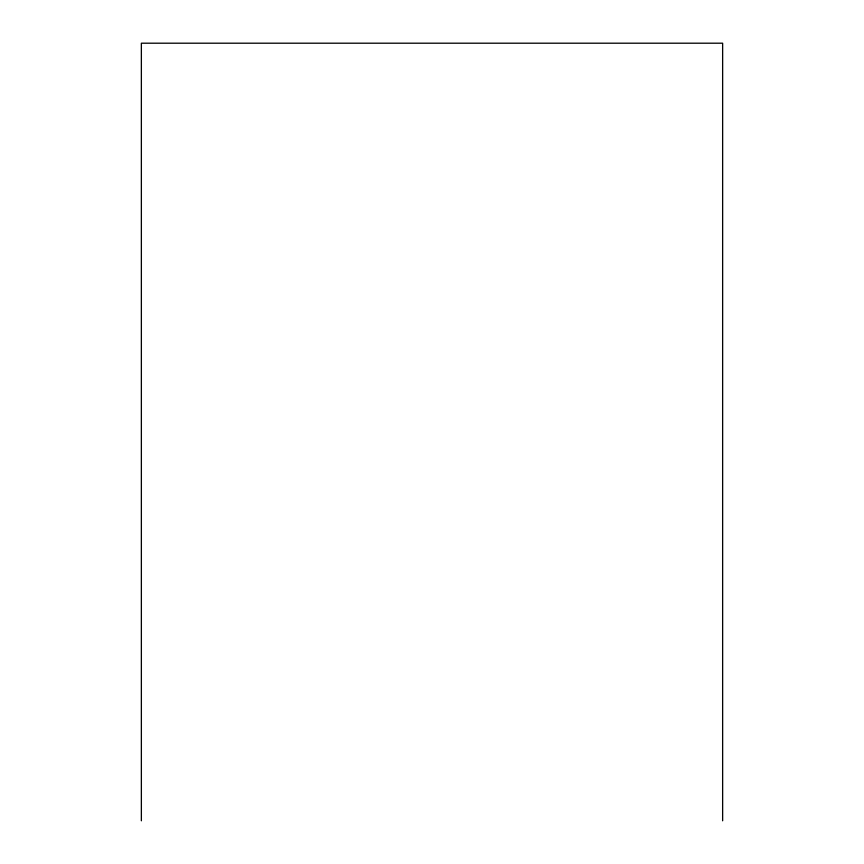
<?xml version="1.0" encoding="UTF-8"?>
<svg xmlns="http://www.w3.org/2000/svg" width="864" height="864" viewBox="0 0 864 864"><rect width="100%" height="100%" fill="white"/><g stroke="black" fill="none" stroke-linecap="round" stroke-linejoin="round"><path stroke-width="1.3" d="M722.639 820.8L722.639 43.2L141.361 43.2L141.361 820.8"/></g></svg>
